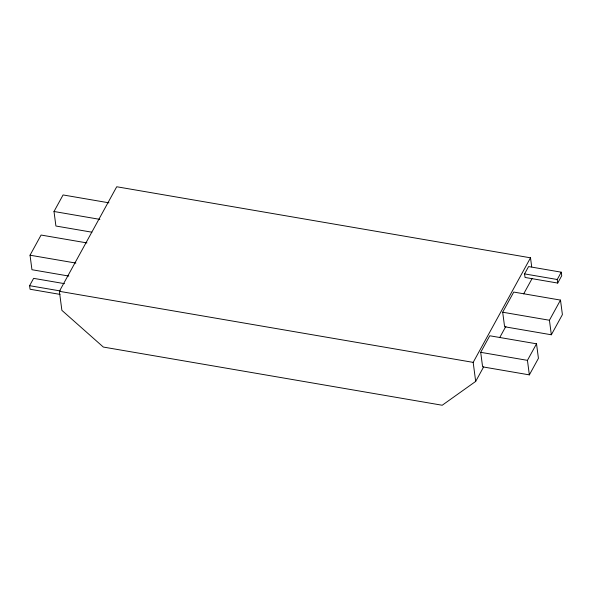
<?xml version="1.0" encoding="UTF-8"?>
<svg xmlns="http://www.w3.org/2000/svg" width="592" height="592" viewBox="0 0 592 592"><rect width="100%" height="100%" fill="white"/><g stroke="black" fill="none" stroke-linecap="round" stroke-linejoin="round"><path stroke-width="0.89" d="M68.805 276.057L31.946 269.723L30.037 255.204L41.085 235.046L86.943 242.92M91.878 232.19L55.914 226.018L54.005 211.492L63.078 194.946L108.928 202.819M60.014 294.387L30.066 289.244L29.6 285.684L33.618 278.358L64.469 283.657M483.686 366.818L475.679 381.411L442.209 405.246L103.326 347.053L61.886 310.349L59.378 291.316L116.72 186.754L530.513 257.816L531.705 266.881M475.679 381.411L473.178 362.378L530.513 257.816M480.697 352.321L489.769 335.775L536.522 343.804L538.431 358.323L529.359 374.877L482.606 366.848L480.697 352.321L527.442 360.35L536.522 343.804M502.682 312.221L513.738 292.063L560.491 300.092L562.4 314.618L551.344 334.776L504.599 326.747L502.682 312.221L549.435 320.25L560.491 300.092M524.571 273.896L528.589 266.57L561.26 272.179L561.727 275.746L557.716 283.065L525.045 277.456L524.571 273.896L557.242 279.505L561.26 272.179M499.685 337.64L505.908 326.288M523.683 293.869L532.134 278.469M54.005 211.492L99.856 219.366M30.037 255.204L75.887 263.077M29.6 285.684L60.458 290.983M59.378 291.316L473.178 362.378M557.242 279.505L557.716 283.065M549.435 320.25L551.344 334.776M527.442 360.35L529.359 374.877"/></g></svg>
